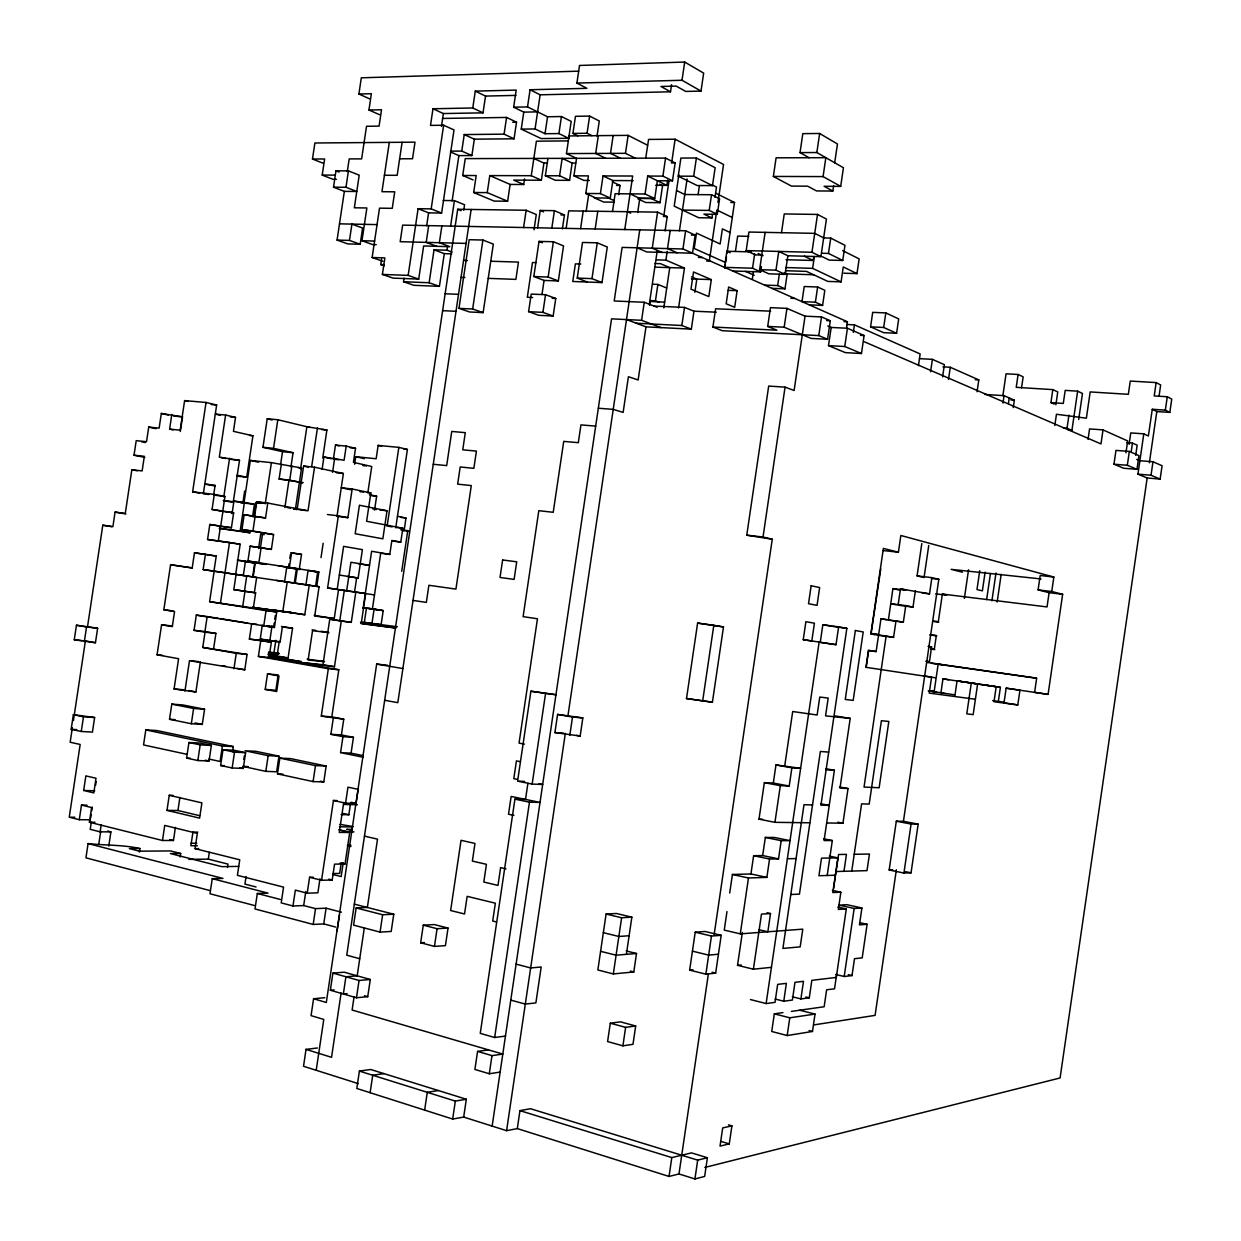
<?xml version="1.0" encoding="UTF-8"?>
<svg xmlns="http://www.w3.org/2000/svg" width="1241" height="1241" viewBox="0 0 1241 1241"><rect width="100%" height="100%" fill="white"/><g stroke="black" fill="none" stroke-linecap="round" stroke-linejoin="round"><path stroke-width="1.5" d="M992.691 700.607L998.353 701.367L1000.401 687.359L957.059 680.875L954.81 696.248M1006.156 688.166L1004.031 702.825L1017.791 704.919L1019.931 690.198L1006.156 688.166L1048.087 694.371L1062.637 594.299L1051.747 591.507L1038.097 589.894L1040.191 575.498L1053.842 577.049L1051.747 591.507M1054.23 404.085L1050.925 402.611L1052.818 389.612L1016.224 387.347L1018.101 374.487L1006.063 373.789L1002.852 395.739M1055.874 404.83L1057.751 391.923L1052.818 389.612M1054.819 425.492L1056.448 414.261L1086.371 418.186L1090.187 391.939L1128.333 394.312L1130.256 381.065L1156.147 382.585L1160.661 384.974L1159.016 396.36M1050.925 402.611L1063.289 403.418L1065.197 390.388L1077.638 391.163L1071.929 430.394L1067.027 428.269L1068.935 415.13M1038.097 589.894L1049.11 592.686L1047.032 606.927L942.369 594.051L938.336 621.694L932.922 620.981M1078.693 419.489L1082.478 393.475L1077.638 391.163M1088.047 439.407L1089.567 428.921L1103.016 429.898L1127.666 440.943L1125.944 452.887M1103.016 429.898L1100.984 443.921L864.325 341.771M1113.968 464.196L1115.969 450.39L1129.341 451.429L1138.959 455.633L1136.958 469.331L1123.71 468.245L1113.968 464.196L1127.324 465.282L1136.958 469.331M1129.093 444.371L1130.768 432.907L1143.783 433.854L1148.39 435.994L1152.268 409.282L1165.346 410.15L1169.829 412.4L1171.752 399.075L1167.285 396.748L1154.208 395.926L1156.147 382.585M1127.324 465.282L1129.341 451.429M1131.218 451.569L1132.444 443.084L1126.828 442.649M1135.686 455.323L1137.159 445.193L1132.444 443.084M1136.756 459.372L1139.89 460.721L1152.982 461.761L1162.088 465.747L1160.149 479.088L1147.165 477.987L1137.935 474.155L1143.783 433.854M1147.165 477.987L1060.093 1077.964L704.81 1167.455M1149.368 462.8L1156.814 411.547L1152.268 409.282M1160.149 479.088L1151.027 475.241L1152.982 461.761M1165.346 410.15L1167.285 396.748M711.326 279.597L708.828 296.583L690.989 289.184L693.533 271.981L711.326 279.597L691.408 278.915M631.855 917.161L616.405 913.485L606.089 914.043L597.852 969.966L613.333 973.937L621.617 917.751L631.855 917.161L626.379 954.345M610.308 1023.189L607.594 1041.571L622.904 1045.837L632.988 1044.317L635.687 1025.981L620.438 1021.839L610.308 1023.189L625.619 1027.362L635.687 1025.981M712.908 327.035L776.913 330.199L767.698 326.414L770.459 307.659L786.949 308.373L805.037 316.176L821.526 316.92L830.291 320.752L827.561 339.274L818.781 335.582L722.278 330.711L712.908 327.035L715.607 308.776L770.63 311.181M751.41 251.907L726.885 251.256L724.527 267.358L752.542 268.227L760.624 271.888L761.416 266.505M724.822 268.165L725.38 264.411M726.481 256.903L725.659 262.534L694.2 248.479L696.465 233.106L720.152 243.981L722.386 228.887L730.08 232.517M727.04 253.148L734.501 202.516L715.933 193.286M735.479 251.023L737.681 236.1L748.804 236.348M622.904 1045.837L625.619 1027.362M613.333 973.937L633.794 971.951L636.509 953.491L626.255 950.947M737.138 290.673L734.688 307.303L726.171 303.781L728.638 287.028L737.138 290.673L728.172 290.332M762.626 255.088L755.459 254.886L746.182 250.589L748.912 232.036L814.732 233.355L823.667 237.869M686.506 698.528L697.613 623.075L713.792 625.355L723.487 626.938L712.412 702.22L686.506 698.528L712.412 702.22M752.542 268.227L754.668 253.8M752.372 279.023L753.473 271.577M785.119 274.37L775.982 270.166L778.743 251.427L787.864 255.755L785.119 274.37L768.846 273.827L759.632 269.654L765.123 232.362M833.626 185.529L832.82 191.052L816.469 190.928L807.705 186.181L791.448 186.088L773.36 176.439L776.106 157.809L825.854 157.685L823.062 176.594L840.7 186.383L843.43 167.752L816.857 152.534L800.026 152.596L802.818 133.64L819.649 133.485L837.458 143.987L834.697 162.757M702.639 701.196L713.792 625.355M781.489 232.688L784.25 213.948L817.509 214.429L826.428 219.083L820.906 256.654L787.864 255.755M784.265 272.555L787.182 273.904L784.995 288.827L777.673 285.554L779.317 274.292M714.164 934.535L772.259 539.23L746.756 535.181L768.691 386.06L785.057 387.145L794.116 390.481L805.037 316.176M689.639 970.121L695.224 932.193L705.043 931.479L721.207 935.311L715.654 973.146L705.865 974.169L689.639 970.121L692.928 969.795M827.561 339.274L811.164 338.421L784.172 327.221L786.949 308.373M816.857 152.534L819.649 133.485M669.039 1176.452L671.8 1157.589L691.516 1152.889L707.401 1157.744L704.655 1176.437L694.929 1178.95L678.982 1173.955L669.039 1176.452L517.295 1128.596L506.592 1130.675L463.684 1117.071L452.67 1119.056L356.819 1088.466L359.394 1071.092L370.687 1069.494L466.321 1099.231L463.684 1117.071M772.259 539.23L763.029 537.012L785.057 387.145M705.865 974.169L711.465 936.04L721.207 935.311M820.906 256.654L811.94 252.28L817.509 214.429M678.982 1173.955L708.394 973.766M786.034 259.726L813.212 260.486L813.755 256.778M842.686 250.62L859.144 258.873L856.988 273.625L843.275 266.939L841.088 281.862L812.622 268.366L814.313 256.903M815.399 302.184L817.633 286.997L804.215 286.516L801.981 301.641L815.399 302.184L822.597 305.41L824.815 290.301L817.633 286.997M726.978 911.561L724.248 930.114L740.272 933.868L802.787 929.152L800.181 946.867L782.916 948.419L803.982 804.711L812.529 804.944M729.692 893.024L732.423 874.486L750.945 873.959L766.86 877.387L769.56 859.036L778.526 858.881L781.194 840.669L790.021 840.638L774.229 837.442L765.34 837.442L762.672 855.561L753.628 855.701L750.945 873.959M830.725 238.086L844.966 245.315L842.748 260.47L828.476 253.428L830.725 238.086L823.931 237.946M694.929 1178.95L697.69 1160.133L707.401 1157.744M818.781 335.582L821.526 316.92M740.272 933.868L748.478 877.976L766.86 877.387M771.452 967.328L753.396 969.205L737.526 965.327L742.366 932.425M809.908 822.783L774.942 822.333L758.996 819.169L764.347 782.668L773.314 783.071L789.214 786.034L791.882 767.822L800.631 768.334L775.966 764.952L773.314 783.071M831.175 327.453L847.432 328.245L864.093 335.52L861.456 353.514L845.354 352.63L828.507 345.634L831.175 327.453L827.747 325.98M846.579 327.469L847.417 321.76L682.953 248.976L622.113 247.409L614.202 300.989L644.25 302.261L657.187 307.334M753.396 969.205L761.478 914.105L770.506 913.562L767.838 931.789L759.058 929.757M774.942 822.333L780.325 785.662L789.214 786.034M861.456 353.514L844.764 346.503L847.432 328.245M731.911 1125.851L722.696 1127.914L720.028 1146.095L729.274 1143.892L731.911 1125.851L728.483 1124.842M784.793 765.464L792.704 711.527L817.136 715.002L819.774 697.07L828.181 698.062L825.575 715.871L850.209 718.399L839.986 788.175L848.037 788.516L842.965 823.186L826.661 822.985M803.253 639.642L805.89 621.679L814.422 623.199L811.8 641.039L803.253 639.642L836.015 644.668L838.621 626.876L822.83 624.719L820.239 642.419L836.015 644.668M853.312 332.433L854.428 324.863L846.703 324.49M750.448 999.563L766.131 1003.55L819.169 641.892M870.577 326.848L872.702 312.36L885.826 312.918L898.701 318.921L896.591 333.302L883.576 332.666L870.577 326.848L883.685 327.469L896.591 333.302M782.916 1012.609L774.322 1013.835L771.731 1031.488L787.197 1035.537L812.483 1031.457L815.027 1014.083L799.747 1010.221M775.113 999.036L783.769 1001.208L786.375 983.353L777.657 984.377L775.02 1002.371L766.131 1003.55M883.685 327.469L885.826 312.918M787.197 1035.537L789.788 1017.791L815.027 1014.083M838.621 626.876L846.843 628.349L820.937 805.176L829.236 805.409L820.611 803.765M792.332 996.787L800.895 998.927L803.485 981.321L794.985 982.329L792.394 1000.06L783.769 1001.208M825.746 768.706L834.386 770.258L824.086 840.56L832.323 840.545L827.204 875.479M800.895 998.927L809.287 997.811L811.847 980.328L836.279 977.427L846.3 908.939L837.861 907.078M829.345 856.119L837.892 857.872L832.804 892.558L840.855 892.186L838.342 909.42L846.3 908.939M833.595 888.556L838.575 854.491L846.455 854.382L843.973 871.291M866.171 667.363L868.607 650.672M874.812 634.647L871.058 633.965L880.753 568.999M868.56 650.501L876.13 651.572L880.986 618.732L903.355 622.144L905.775 605.592L890.79 603.684L896.25 604.832M918.464 365.676L920.139 353.933L854.428 324.863M836.729 973.844L834.526 988.798L826.63 989.806L824.148 1006.746L791.386 1011.399M851.76 871.073L861.595 803.873L869.196 804.09L881.405 720.695L888.82 721.471L879.14 787.74L864.046 787.073L886.136 636.044L871.058 633.965M903.96 589.987L892.915 588.637L888.385 620.159L903.355 622.144M883.266 550.539L898.406 552.229L900.857 535.491L1053.842 577.049M930.595 371.726L932.394 359.363L919.488 358.649M898.081 605.205L900.47 588.839L929.509 593.85L931.882 577.639L917.083 575.886L921.799 543.589M878.566 635.314L893.582 637.378L896.018 620.717M844.206 976.496L854.165 908.459L861.906 907.993L859.439 924.871L867.102 924.297L862.2 957.866L854.491 958.673L852.024 975.566L844.206 976.496L835.813 974.48M942.602 376.892L944.385 364.668L932.394 359.363M899.942 605.437L912.988 607.113L915.393 590.669M948.496 379.436L950.28 367.274L942.989 366.855M928.749 545.451L924.064 577.546L917.083 575.886M889.161 870.003L896.297 821.216L903.432 821.325L918.169 824.133L911.049 872.811L903.929 873.043L889.161 870.003L892.76 869.894M896.359 869.801L875.091 1015.371L813.631 1024.942M903.432 821.325L938.801 579.299L931.882 577.639M926.065 661.251L929.431 661.732L931.588 646.964L928.408 646.39M903.929 873.043L911.08 824.04L918.169 824.133M977.07 391.737L978.808 379.901L950.28 367.274M938.165 664.121L934.147 691.64L928.237 690.834L953.724 694.696M1000.401 687.359L942.958 678.874L940.942 692.757L943.874 693.161M964.366 598.364L968.538 569.805M1002.976 403.108L1004.062 395.677L985.059 394.452M979.738 570.72L976.993 589.568L982.391 590.856L985.121 572.101M1008.421 403.496L1009.228 397.958M971.3 682.969L966.786 713.854L973.161 714.614L977.629 683.915L957.059 680.875M1013.277 407.544L1014.347 400.191L1004.062 395.677M986.642 599.589L990.442 573.482M1021.56 387.797L1023.158 376.845L1018.101 374.487M991.916 600.815L995.98 572.985M997.159 602.04L1001.192 574.35M382.802 261.277L372.145 257.507L379.513 208.147L392.265 208.333L394.716 191.812L381.964 191.703L389.317 142.374M333.379 459.154L335.473 445.069L346.208 446.108L344.098 460.256L323.932 457.029L322.086 469.424M293.528 509.027L297.126 509.477L303.611 466.058L314.516 467.205L343.385 473.504L336.994 516.349L347.883 517.668L352.165 489.001L341.259 487.775L350.676 489.745M347.356 576.46L358.168 578.011L362.388 549.639L343.602 546.35L337.195 589.397L327.593 587.97L338.359 515.837L327.438 514.519M384.26 265.791L380.785 264.566L381.592 259.183M351.296 622.346L341.275 621.058L334.465 666.727L302.401 662.616L322.97 664.711L329.749 619.228L351.296 622.346L355.81 592.097L374.487 594.92M346.208 446.108L355.515 448.296L353.421 462.35L371.742 466.507L367.848 492.584M441.874 225.893L439.376 242.709L449.816 246.664L423.646 245.966L418.713 279.085L393.04 278.108L382.399 274.432L384.865 257.911L372.145 257.507M402.1 142.281L397.182 175.307L384.415 175.26M354.631 464.274L355.748 456.704L376.147 458.751L378.148 445.41L398.842 447.38L407.405 449.459L395.755 527.782M254.421 592.36L256.639 577.468L213.979 571.155L216.229 556.061L205.417 554.37L203.136 569.557L214.166 571.17L209.605 601.668L253.35 608.012L255.63 592.826L233.804 589.63L236.069 574.412L319.092 586.714L314.718 616.017L334.232 618.576L338.56 589.584L354.554 591.973L356.648 577.918M72.35 727.769L70.163 742.242L80.169 744.46L69.248 817.183L79.284 819.696L81.472 805.083L91.601 807.565L89.399 822.225L162.478 840.498L164.727 825.42L197.335 833.394L195.054 848.642L239.746 859.811L237.419 875.324L283.553 887.129L281.211 902.905L292.969 905.977L295.342 890.138L307.21 893.179L317.882 892.837L319.976 878.783M321.279 716.119L328.338 668.713L338.824 669.752L331.812 716.879L321.279 716.119L343.757 719.175L341.399 734.936L330.882 734.3L333.255 718.415M313.089 781.582L315.478 765.604L326.15 766.054L323.792 781.939L313.089 781.582L277.488 773.888L279.846 758.111L290.611 758.592L326.15 766.054M339.817 620.531L344.3 590.406M346.673 590.809L350.924 562.266L369.523 565.353L358.742 563.864M292.969 905.977L303.688 905.558L305.782 891.565M307.21 893.179L309.583 877.278L313.135 877.201M352.165 489.001L370.842 492.925L366.622 521.282L402.844 528.232L400.781 542.1L391.846 540.967M439.423 286.345L429.138 282.746L434.04 249.829L444.294 253.645L439.423 286.345L413.905 285.306L403.542 281.738L404.085 278.108M418.713 279.085L408.165 275.393L418.093 208.705L431.185 208.891L441.625 213.049L454.004 129.933L443.642 125.232L430.503 125.403L432.985 108.758L472.774 107.983L483.028 112.853L485.526 96.084L475.287 91.12L472.774 107.983M374.565 510.051L376.628 496.214L369.399 494.709M254.389 905.511L209.993 893.753L212.258 878.659L268.009 893.132L257.321 893.473L255.01 908.955L313.182 924.436L315.524 908.629L326.088 908.195L341.415 912.182M309.583 877.278L321.559 880.272L333.441 800.476L336.963 800.554M340.577 752.635L342.95 736.689L353.437 737.325L351.079 753.163L340.577 752.635L363.241 757.258M373.913 623.556L381.127 624.688L383.221 610.603L363.225 607.671L371.617 551.252L389.783 554.417L391.861 540.471L400.781 542.1M362.76 607.857L366.421 608.4L364.28 622.796L360.511 622.299M426.671 225.722L428.579 212.847L418.093 208.705M441.455 126.411L443.363 113.552L432.985 108.758M313.182 924.436L323.746 923.909L326.088 908.195M317.355 1047.978L306.031 1049.39L303.518 1066.267L358.261 1083.626M324.847 997.686L313.57 998.757L311.057 1015.634L323.777 1019.435L316.207 1070.285M428.688 225.629L426.19 242.383L436.677 246.307M431.185 208.891L443.642 125.232M372.393 608.959L380.754 552.834M387.021 510.78L382.849 538.811L355.174 533.739L359.425 505.227L387.021 510.78L379.824 509.927M321.559 880.272L332.185 880.009L334.558 864.139L345.029 863.984L349.714 832.463L339.476 830.089M343.726 802.477L339.274 832.432L349.714 832.463M374.068 609.331L371.959 623.494L364.73 622.361M333.441 800.476L345.572 803.16L347.961 787.151L358.463 789.4M387.083 526.355L398.842 447.38M341.197 863.115L339.662 873.416L332.79 873.555M341.104 814.623L348.861 814.732L350.489 803.78M343.214 862.681L341.151 876.549L332.728 874.471M387.549 665.254L376.659 664.09L326.305 1002.48L313.57 998.757M337.133 930.828L339.507 914.881M345.572 803.16L356.089 803.377L357.935 790.998M330.354 990.24L332.898 973.099L344.207 972.184L370.299 979.49L367.739 996.663L356.477 997.764L330.354 990.24L334.124 989.899M452.127 200.98L458.875 155.606L450.421 151.898M404.008 531.319L405.978 518.009L397.461 516.303M452.127 252.109L447.024 250.186L447.567 246.525M450.576 226.327L454.408 200.623L443.239 200.499M464.227 134.571L474.326 139.163L471.89 155.559L461.776 151.092L464.227 134.571L504.094 134.152L514.053 138.806L516.52 122.176L506.576 117.43L442.525 118.453M401.712 571.279L407.762 530.636L400.765 529.767M341.12 993.002L331.549 1057.316L306.031 1049.39M534.018 229.787L536.283 214.522L526.153 210.256L457.712 209.264L346.751 955.182L359.735 958.735M473.054 179.914L462.722 175.493L465.235 158.615L665.564 158.103L675.135 162.928L672.498 180.814L657.373 180.736L654.736 198.544L639.782 198.389L630.04 193.86M364.451 836.139L377.512 839.149L367.367 907.466L356.151 907.947L353.592 925.15L380.056 932.1L391.194 931.448L393.769 914.214L354.337 904.146M463.746 210.256L464.568 204.781L454.408 200.623M354.088 996.725L352.118 1010.019L502.807 1054.074L491.979 1055.626L477.583 1051.406L474.9 1069.447L489.295 1073.76L500.139 1072.084M364.249 928.346L357.191 975.829L345.913 976.76L343.354 993.979L347.123 993.622M471.146 209.465L397.818 702.67L384.663 700.265M507.631 201.228L487.248 192.619L489.776 175.586L510.129 184.428L507.631 201.228L494.151 201.089L473.674 192.495L476.187 175.539L462.722 175.493M356.477 997.764L359.052 980.468L370.299 979.49M458.984 308.373L469.191 239.699L482.904 240.04L493.313 244.105L483.137 312.623L469.501 311.956L458.984 308.373L472.65 309.025L483.137 312.623M380.056 932.1L382.631 914.741L393.769 914.214M472.65 309.025L482.904 240.04M504.094 134.152L506.576 117.43M537.601 111.876L523.78 112.124L513.65 107.191L516.194 90.097L475.287 91.12M370.128 1092.716L372.719 1075.249L383.981 1073.62M513.65 107.191L527.518 106.928L547.545 116.763L561.444 116.545L571.201 121.385L568.688 138.309L541.123 138.558L521.251 129.111L523.78 112.124M527.518 106.928L530.078 89.74L586.9 88.328L576.91 83.069L579.516 65.463L684.706 62.05L703.663 73.126L701.01 91.074L685.699 91.431L676.19 86.094L660.957 86.467L670.512 91.787L671.567 84.667M510.129 184.428L523.733 184.506L524.571 178.875M568.688 138.309L558.915 133.578L545.016 133.718L535.073 128.94L540.13 94.812L530.078 89.74M523.578 227.537L526.153 210.256M533.832 158.445L543.915 163.067L541.371 180.224L531.272 175.71L536.391 141.179L568.331 140.916M420.668 942.772L423.274 925.165L434.272 924.561L448.032 928.082L445.426 945.642L434.459 946.402L420.668 942.772L424.344 942.524M545.016 133.718L547.545 116.763M537.632 227.817L540.207 210.458L554.401 210.66L564.438 214.972L562.39 228.825M569.572 180.348L559.582 175.788L562.157 158.367L572.148 163.036L569.572 180.348L555.41 180.286L545.357 175.757L547.933 158.398M434.459 946.402L437.08 928.702L448.032 928.082M528.604 311.677L531.21 294.101L545.528 294.706L555.751 298.476L553.145 316.021L538.889 315.323L528.604 311.677L542.922 312.36L553.145 316.021M533.816 276.541L539.028 241.406L553.377 241.747L563.538 245.904L558.341 280.947L544.07 280.419L533.816 276.541L548.15 277.053L558.341 280.947M558.915 133.578L561.444 116.545M541.991 294.381L544.07 280.419M551.826 228.096L554.401 210.66M424.639 1110.106L427.276 1092.313L438.368 1090.529M542.922 312.36L545.528 294.706M548.15 277.053L553.377 241.747M589.289 180.441L583.875 180.41L573.931 175.834L576.522 158.321L566.454 153.574L569.076 135.936L628.132 135.362L647.631 145.244M577.794 135.796L572.939 133.423L575.467 116.313L589.615 116.096L599.279 120.982L597.03 136.153M566.144 228.375L568.735 210.861L657.575 212.133L667.208 216.586L665.098 230.904M591.91 135.657L587.071 133.268L589.615 116.096M580.586 228.67L583.192 211.063M610.262 198.095L600.411 193.596L603.033 175.927L612.868 180.534L610.262 198.095L595.711 197.939L585.799 193.472L588.405 175.881L573.931 175.834M586.14 211.591L588.668 194.511M452.67 1119.056L455.338 1101.093L466.321 1099.231M587.319 282.033L577.236 278.093L582.51 242.46L597.278 242.833L607.268 247.021L602.009 282.576L572.768 281.49L575.374 263.883L580.835 264.054M598.333 135.657L595.696 153.45L605.639 158.259M595.168 228.964L597.79 211.28M527.906 783.335L525.517 799.421L514.922 799.142L480.251 1033.365L494.663 1037.507L505.475 1036.08M530.9 691.221L555.952 694.758L530.9 691.221L517.59 781.147L532.156 784.079L542.689 784.467L539.059 783.738M602.009 282.576L591.973 278.62L597.278 242.833M613.163 135.502L610.51 153.388L620.407 158.212M612.527 211.497L615.148 193.736L645.072 193.984L654.736 198.544M618.67 194.759L620.05 185.467L612.278 181.822M489.295 1073.76L491.979 1055.626M494.663 1037.507L529.473 802.167L540.021 802.415L511.152 796.443L508.515 814.236L513.914 815.384M532.156 784.079L545.528 693.735M635.314 158.181L625.48 153.326L628.132 135.362M492.15 1126.099L611.549 318.844L641.597 320.302L660.957 327.608M624.766 229.554L632.677 176.02L603.033 175.927M554.913 732.562L557.597 714.413L582.836 717.918L580.168 736.037L554.913 732.562L563.6 733.198M637.688 212.568L639.782 198.389M645.801 157.638L648.578 139.426L675.12 139.209L723.55 164.479L717.95 202.438M506.592 1130.675L565.338 733.322M568.006 715.297L639.767 229.849M645.072 193.984L647.709 176.067L662.896 176.113L672.498 180.814M569.805 735.293L572.504 717.05L582.836 717.918M517.295 1128.596L519.948 1110.633L530.481 1108.709L697.69 1160.133M641.597 320.302L644.25 302.261M657.575 212.133L652.254 248.184L661.918 252.373M662.896 176.113L665.564 158.103M638.06 198.948L645.754 202.516L660.041 202.686L662.554 185.716L659.498 184.242M701.01 91.074L682.007 80.262L684.706 62.05M626.503 319.573L645.987 326.848L638.138 379.963L628.411 376.737L623.137 412.4L613.225 409.375L598.333 408.227M649.384 303.843L657.234 250.775M655.713 185.281L666.898 185.359L667.674 180.054M649.555 305.317L650.129 301.501L664.664 302.121M663.749 216.213L668.93 181.202M671.769 161.951L675.12 139.209M658.971 302.184L655.45 300.803L657.87 284.406L652.704 284.22M678.563 307.939L684.458 268.087L665.905 260.145L667.208 251.349M670.202 230.469L667.534 248.572L677.136 252.776M678.222 176.16L680.89 158.057L696.387 158.01L715.142 167.706L712.489 185.623L697.147 185.529L678.222 176.16L693.688 176.206L712.489 185.623M678.827 174.857L674.204 206.161L698.73 217.733L711.946 217.951L712.458 214.522M663.811 307.861L669.752 267.622L660.491 263.681L655.015 263.526M679.416 230.826L687.08 178.952M682.953 248.976L685.637 230.764L402.642 225.117L400.176 241.7L466.104 243.407M693.688 176.206L696.387 158.01M698.094 194.62L699.381 185.948M684.505 307.411L693.967 311.196L691.33 329.144L681.836 325.499L684.505 307.411L653.991 306.077M685.637 230.764L695.162 235.123L692.509 253.195L646.84 251.97L637.114 247.797M694.867 292.24L696.806 279.101L691.47 276.836M711.527 194.744L719.594 198.731L717.298 214.321L709.216 210.427L711.527 194.744L684.784 194.511L676.516 190.509M714.987 197.366L716.507 187.081L711.698 184.676M709.278 261.293L716.833 210.024L732.283 217.516M74.274 639.782L76.461 625.231L97.636 628.21L95.448 642.729L74.274 639.782L81.689 640.527M71.171 729.289L73.359 714.676L94.626 717.5L92.439 732.097L81.27 731.476L71.171 729.289L76.756 729.615M84.341 641.597L86.544 627L97.636 628.21M73.436 720.525L85.396 640.914L95.448 642.729M87.568 626.441L102.786 525.222L112.9 526.603L115.072 512.099L125.279 513.433L131.841 469.75L142.141 470.928L144.328 456.316L134.028 455.199L136.215 440.648L146.531 441.703L148.718 427.09L159.127 428.114L161.33 413.455L182.52 416.867L180.317 431.496M81.27 731.476L83.473 716.802L94.626 717.5M83.674 790.486L85.862 775.889L96.007 778.247L93.804 792.906L83.674 790.486L94.766 790.765M90.671 817.99L91.213 814.36M91.772 810.73L92.315 807.1M95.588 785.32L96.131 781.69M139.395 852.071L139.923 848.534C122.906 844.702 105.33 845.493 88.08 843.585L85.939 857.841L209.838 890.542M91.291 822.209L90.221 829.329L100.133 831.842L110.899 831.873L108.774 846.098M100.133 831.842L101.204 824.691M98.877 843.554L100.738 831.16M173.182 429.913L169.614 429.122L171.816 414.416M208.721 494.507L203.338 493.856L216.648 405.016L206.037 402.456L184.614 400.61L180.178 430.162L169.614 429.122M232.532 751.705L233.292 746.586L156.862 730.546L145.802 729.91L143.553 744.941L186.755 754.28M200.406 661.748L195.892 691.966L174.066 688.988L178.595 658.707L157.064 654.814L161.578 624.781L172.53 626.038M161.578 624.781L172.313 626.612L174.562 611.534L163.828 609.765L170.575 564.748L192.2 567.944L194.465 552.819L205.417 554.37M199.77 493.189L192.634 491.824L206.037 402.456M169.521 719.284L171.785 704.128L182.784 704.935L204.563 709.247L202.283 724.418L191.331 723.736L169.521 719.284L175.028 719.625M213.793 494.011L215.112 485.231L204.936 484.052L214.91 486.007M220.371 415.285L215.407 414.122L225.614 415.037L219.316 457.153L239.497 460.333L233.199 502.388M169.241 795.295L201.895 802.88L199.615 818.129L166.992 810.357L169.241 795.295L172.887 795.372M184.94 691.097L189.485 660.693L244.772 669.799L247.068 654.441L202.748 647.43L205.044 632.165L215.903 633.406L213.638 648.578M205.044 632.165L194.046 630.304L196.311 615.117L218.183 618.251M203.136 569.557L235.666 574.366L240.165 544.241L207.557 539.494L209.807 524.462L231.415 527.751L233.649 512.75L212.056 509.43L214.305 494.414L192.634 491.824M225.614 415.037L235.526 417.379L233.432 431.341L252.931 435.793L246.726 477.211L236.612 476.079M223.768 496.989L229.569 458.224M162.478 840.498L173.461 840.483L175.415 827.375M166.992 810.357L177.944 810.513L179.898 797.405M218.245 541.247L220.495 526.324L209.807 524.462M233.649 512.75L222.728 511.385L224.962 496.447L214.305 494.414M194.046 630.304L204.936 631.545L207.185 616.451M220.743 525.889L223.008 510.811M191.331 723.736L193.612 708.471L204.563 709.247M186.6 758.096L188.942 742.506L200.127 743.08L211.358 745.453L209.031 761.012L197.846 760.531L186.6 758.096L190.338 758.251M180.131 857.004L180.659 853.482L170.606 850.938L139.411 851.171L129.39 848.596L139.923 848.534M232.067 513.634L233.929 501.131L244.43 502.403L254.436 504.296L252.575 516.768M220.448 603.095L229.507 542.472L207.557 539.494M197.846 760.531L200.189 744.879L211.358 745.453M242.864 503.117L244.663 491.017M295.467 508.81L301.563 467.981L271.407 462.645L250.341 460.427L243.965 503.024L233.929 501.131M240.134 531.086L219.254 528.34L250.17 532.808L240.134 531.086L244.43 502.403M316.719 586.373L318.875 571.992L247.921 561.041L250.139 546.211L271.376 549.406L273.578 534.607L241.948 529.581L244.182 514.674L265.543 517.947L267.761 503.07L256.794 501.752L254.576 516.566L265.543 517.947M243.314 575.545L245.423 561.413L266.35 564.391L237.202 560.11M290.952 466.864L293.062 452.717L282.529 451.646L262.952 447.287L267.218 418.791L277.813 419.737L310.017 427.493M253.986 517.078L256.189 502.403L263.433 503.272M273.578 534.607L252.931 531.008L255.165 516.054M246.726 575.995L244.477 591.119L233.804 589.63M242.693 606.616L244.973 591.337L255.63 592.826M233.292 746.586L222.403 746.027L220.091 761.478L208.891 759.058M233.944 668.759L236.255 653.324L247.068 654.441M220.619 765.495L222.977 749.704L234.099 750.262L245.625 752.682L243.267 768.427L232.16 767.993L220.619 765.495L224.342 765.635M323.249 163.3L312.484 159.019L314.888 142.994L415.006 142.172L412.539 158.755L399.649 158.786M188.865 859.361L208.317 859.129L209.326 852.396M252.637 576.941L254.715 563.011L244.942 561.49M253.164 577.003L255.274 562.949L244.477 561.553M258.562 548.522L260.703 534.204L264.24 534.669M265.248 503.784L271.407 462.645M293.062 452.717L273.547 448.342L277.813 419.737M260.439 547.917L262.642 533.18M250.139 546.211L261.091 547.7L258.873 562.592L247.921 561.041M260.703 641.023L258.392 656.427L269.049 657.528L271.345 642.217L249.363 639.099L251.659 623.742L256.98 624.394M232.16 767.993L234.518 752.155L245.625 752.682M336.451 179.293L332.96 179.278L322.21 175.074L324.63 158.988L312.484 159.019M280.683 463.979L282.529 451.646M303.006 482.578L279.101 478.995L281.242 464.77M249.363 639.099L260.036 640.294L262.316 625.045M227.46 867.475L227.972 864.093L208.317 859.129M243.794 759.461L244.322 755.986M263.712 626.193L266.039 610.619L276.743 612.015L274.447 627.481L196.311 615.117M284.872 507.538L288.843 481.012M302.649 482.858L289.727 480.174L291.868 465.887M333.519 187.189L345.975 187.267L356.788 191.486L344.346 191.378L333.519 187.189L335.954 170.839L348.426 170.87L359.207 175.183L354.352 207.79L366.871 207.976L361.984 240.723L372.657 244.586L376.256 244.679M260.579 639.208L269.809 640.759L272.058 625.759M266.551 626.038L273.625 626.891L274.199 623.075M274.773 619.243L275.347 615.412M265.202 689.391L267.513 673.91L278.155 674.902L275.859 690.291L265.202 689.391L276.696 691.532L279.008 675.988L267.513 673.91M300.57 468.927L306.868 426.733L326.91 429.991L322.722 458.069M275.828 640.294L273.966 652.735L278.853 653.247M284.592 581.641L286.718 567.432L300.57 569.448M360.185 244.244L349.481 240.413L351.917 224.094L362.605 228.049L360.185 244.244L347.821 243.919L337.071 240.087L344.346 191.378M347.309 171.537L349.202 158.91L361.643 158.879L366.514 126.287L379.094 126.117L381.53 109.766L368.949 109.999L371.369 93.711L358.897 94.021L361.317 77.811L578.678 71.156M288.486 567.385L289.029 563.771M289.836 558.341L290.378 554.711M287.214 581.998L282.839 611.255L272.741 609.936L283.708 611.673M289.386 567.37L291.573 552.757L301.501 554.401L299.329 568.936L278.511 565.834M345.975 187.267L348.426 170.87M279.287 641.225L277.084 655.993L268.552 655.108M269.809 640.759L280.125 641.923L282.359 627L292.535 628.241L288.098 657.916L269.297 655.962M246.059 876.549L244.927 884.104L256.049 886.974M265.822 771.359L268.165 755.645L278.961 756.157L276.634 771.778L265.822 771.359L242.771 766.38L248.2 766.597M294.272 583.068L296.382 568.936L286.718 567.432M311.677 466.523L317.479 427.711M295.218 583.208L297.344 568.936M314.516 467.205L308.016 510.796L267.761 503.07M305.938 584.79L308.063 570.457L318.875 571.992M273.516 610.339L252.187 607.252L304.79 614.729L309.195 585.24M315.571 586.217L317.696 571.977M332.557 472.34L334.682 458.115M321.016 557.628L323.156 543.248M477.583 1051.406L488.458 1049.886M737.526 965.327L741.203 964.971M718.43 954.22L708.658 955.105L692.431 951.149M636.509 953.491L616.094 955.198L600.597 951.32M629.109 935.745L618.856 936.474L603.343 932.689M790.827 894.513L799.452 894.109L820.363 751.488L828.724 752.093M835.348 875.215L818.936 875.743L821.511 858.152L837.892 857.872M836.093 871.523L867.009 870.639L869.445 854.056L854.211 854.273M576.91 83.069L682.007 80.262M485.526 96.084L516.008 95.386M540.13 94.812L670.512 91.787M212.258 878.659L222.946 878.426L88.08 843.585M443.363 113.552L483.028 112.853M238.722 866.389L221.844 866.652L170.389 853.575L180.659 853.482M787.368 858.725L796.086 858.586M512.704 122.239L516.52 122.176M521.251 129.111L535.073 128.94M572.939 133.423L587.071 133.268M474.326 139.163L514.053 138.806M450.592 151.138L461.776 151.092M347.511 845.338L350.924 845.323M195.054 848.642L198.7 848.627M566.454 153.574L625.48 153.326M458.875 155.606L471.89 155.559M190.928 843.275L196.745 843.26M197.412 845.71L190.897 845.742L192.944 832.122L197.815 832.137M543.915 163.067L547.436 163.067M572.148 163.036L575.715 163.036M671.35 162.928L675.135 162.928M322.21 175.074L334.45 175.105M489.776 175.586L531.272 175.71M545.357 175.757L559.582 175.788M773.36 176.439L823.062 176.594M353.964 831.889L348.163 831.858L338.855 829.717M541.371 180.224L513.681 180.1L523.733 184.506M612.868 180.534L633.127 180.628M352.428 829.36L346.689 829.329L352.258 830.617M840.7 186.383L824.117 186.29L832.82 191.052M616.56 185.436L620.05 185.467M339.46 826.801L352.832 826.894M473.674 192.495L487.248 192.619M585.799 193.472L600.411 193.596M89.399 822.225L94.952 822.271M339.987 824.381L352.909 826.49M638.324 198.25L650.858 198.374L660.041 202.686M79.284 819.696L90.407 819.805M730.809 202.469L734.501 202.516M614.093 202.159L603.669 202.035L594.268 197.8M71.094 817.198L74.817 817.245M682.472 210.07L709.216 210.427M717.298 214.321L703.926 214.119L711.946 217.951M758.996 819.169L762.595 819.231M428.579 212.847L441.625 213.049M560.901 214.91L564.438 214.972M663.439 216.523L667.208 216.586M81.472 805.083L87.025 805.176M339.507 223.845L377.062 224.605M344.269 804.463L357.346 804.726M691.33 235.045L695.162 235.123M337.071 240.087L349.481 240.413M361.984 240.723L374.611 241.049M746.182 250.589L811.94 252.28M821.682 253.257L828.476 253.428M842.748 260.47L829.252 260.098L822.1 256.608M434.04 249.829L447.024 250.186M698.435 257.414L702.266 257.523M706.579 260.998L710.395 261.106M444.294 253.645L451.693 253.862M656.66 259.865L665.905 260.145M785.755 267.544L812.622 268.366M463.576 260.377L467.438 260.501M490.769 261.231L518.459 262.099L515.884 279.38L488.225 278.356M536.034 262.642L532.482 262.534L527.332 297.266L532.637 297.499M759.632 269.654L775.982 270.166M785.537 270.724L806.433 271.376L827.809 281.412L841.088 281.862M655.201 267.156L684.458 268.087M843.802 273.206L856.988 273.625M732.702 270.988L760.624 271.888M787.182 273.904L813.646 274.757M380.785 264.566L384.369 264.69M577.236 278.093L591.973 278.62M764.549 285.089L777.673 285.554M771.933 288.346L784.995 288.827M382.399 274.432L408.165 275.393M461.047 277.348L464.91 277.488M277.488 773.888L282.886 774.089M519.343 781.21L524.633 781.411M403.542 281.738L429.138 282.746M790.843 298.259L794.659 298.398M809.225 304.852L822.597 305.41M650.284 300.586L655.45 300.803M445.131 293.76L458.534 294.334M552.183 298.336L555.751 298.476M693.967 311.196L716.305 312.189M826.646 320.581L830.291 320.752M844.02 321.605L847.417 321.76M442.618 310.653L456.005 311.305M767.698 326.414L784.172 327.221M636.307 323.234L681.836 325.499M860.509 335.334L864.093 335.52M645.987 326.848L691.33 329.144M828.507 345.634L844.764 346.503M826.134 769.792L834.386 770.258M975.224 379.684L978.808 379.901M1010.919 399.974L1014.347 400.191M1156.814 411.547L1169.829 412.4M1063.459 428.005L1067.027 428.269M1068.377 430.131L1071.929 430.394M174.066 688.988L183.203 689.732M595.696 426.113L580.943 424.887L578.322 442.68L563.724 441.393L553.222 512.3L538.811 510.687L523.113 616.653L537.462 618.763L519.048 743.111L524.447 744.119M1137.935 474.155L1151.027 475.241M211.28 404.55L216.648 405.016M230.423 416.914L235.526 417.379M173.787 416.061L182.52 416.867M321.621 429.51L326.91 429.991M403.945 449.118L407.405 449.459M249.55 435.467L252.931 435.793M191.316 660.864L198.591 661.577M350.164 447.768L355.515 448.296M157.064 654.814L162.555 655.341M433.264 464.274L446.667 465.608L451.755 431.449L465.297 432.659L462.753 449.816L476.42 451.103L473.86 468.338L460.194 466.973L457.65 484.13L471.301 485.588L455.928 589.103L428.89 585.287L426.346 602.397L413.02 600.427M262.952 447.287L273.547 448.342M335.163 459.341L338.746 459.697M362.853 465.577L366.405 465.949M324.506 661.717L308.156 660.01L312.53 630.676L328.834 632.662M278 653.883L274.726 653.526L278.294 654.147M307.07 659.142L324.118 661.422M230.966 459.434L239.497 460.333M298.026 467.609L301.563 467.981M336.171 472.728L343.385 473.504M279.101 478.995L289.727 480.174M359.983 491.7L363.613 492.103M367.227 492.522L370.842 492.925M746.756 535.181L763.029 537.012M371.323 495.609L376.628 496.214M260.455 639.084L280.125 641.923M1041.028 578.942L951.133 569.355L962.427 572.21M931.433 578.415L938.801 579.299M1049.11 592.686L1062.637 594.299M214.104 495.143L224.962 496.447M400.827 517.388L405.978 518.009M233.572 501.767L223.24 500.511L231.54 502.078M240.49 502.605L254.436 504.296M298.941 509.694L306.201 510.563M395.693 527.363L402.844 528.232M935.605 593.818L946.402 595.153M922.125 592.95L929.509 593.85M405.869 530.977L409.359 531.412M163.828 609.765L172.933 610.898M220.495 526.324L231.415 527.751M241.948 529.581L252.931 531.008M933.403 621.446L938.801 622.16M287.834 611.906L291.154 612.34M263.201 608.99L293.776 612.976M362.682 622.284L397.353 626.767M361.193 623.308L395.91 628.024L361.209 623.634L365.692 593.57L327.593 587.97M380.832 553.222L389.783 554.417M975.395 699.257L929.23 693.099L931.572 677.059L924.266 675.988M1017.791 704.919L993.994 701.739L996.197 686.661L982.189 684.598M930.905 634.787L936.319 635.516L934.302 649.338L930.688 648.841M929.602 634.911L936.784 635.888M928.951 690.741L933.325 691.33M832.882 626.441L846.843 628.349M290.642 552.912L301.501 554.401M871.027 633.655L878.597 634.694L870.949 633.329L883.39 548.398L898.406 552.229M928.221 646.483L931.588 646.964M931.184 649.121L934.783 649.617M363.225 607.671L381.483 610.215M362.651 607.888L366.421 608.4M723.487 626.938L697.613 623.075M216.229 556.061L194.465 552.819M926.872 662.399L1036.669 678.144L1034.606 692.385L1048.087 694.371M931.464 663.268L1036.437 678.222M192.215 567.944L170.575 564.748M276.34 580.4L319.092 586.714M935.311 677.772L865.985 667.317L868.467 650.315L876.13 651.572M942.958 678.874L948.822 679.742M929.276 690.803L936.428 691.889M998.353 701.367L1003.985 702.22M368.825 608.416L383.221 610.603M312.732 571.341L316.548 571.946M238.784 560.374L245.423 561.413M295.451 568.936L299.236 569.541M339.336 575.048L358.168 578.011M314.252 615.412L334.232 618.576M279.225 610.681L304.79 614.729M329.749 619.228L341.275 621.058M253.35 608.012L276.743 612.015M209.605 601.668L266.039 610.619M939.623 664.369L942.54 664.835M102.786 525.222L111.861 526.711M926.236 661.205L929.431 661.732M312.096 629.808L315.71 630.397M321.14 631.281L328.431 632.476M834.681 715.871L850.209 718.399M281.49 626.441L292.535 628.241M267.963 625.976L273.625 626.891M220.014 618.545L247.905 623.137M266.815 626.24L274.447 627.481M229.507 542.472L240.165 544.241M261.091 547.7L271.376 549.406M260.036 640.294L271.345 642.217M204.936 631.545L215.903 633.406M115.072 512.099L125.93 513.96M376.659 664.09L402.875 668.573M268.708 651.82L279.272 653.65M268.351 653.092L275.502 654.333M269.064 653.898L276.278 655.155M267.963 654.41L288.098 657.916M322.97 664.711L334.465 666.727M269.049 657.528L338.824 669.752M258.392 656.427L328.338 668.713M76.461 625.231L86.544 627M202.748 647.43L236.255 653.324M557.597 714.413L572.504 717.05M822.83 624.719L831.129 626.193M886.136 636.044L893.582 637.378M775.966 764.952L791.882 767.822M212.056 509.43L222.728 511.385M222.418 665.734L226.126 666.417M237.295 668.434L244.772 669.799M244.182 514.674L254.576 516.566M576.46 735.355L580.168 736.037M839.474 786.949L848.037 788.516M764.347 782.668L780.325 785.662M256.189 502.403L261.262 503.381M896.297 821.216L911.08 824.04M338.359 515.837L347.883 517.668M388.542 526.231L392.109 526.913M256.794 501.752L265.341 503.381M287.214 507.569L290.518 508.205M293.822 508.841L297.126 509.477M331.812 716.879L343.757 719.175M188.648 690.57L195.892 691.966M880.986 618.732L886.539 619.802M837.83 822.194L842.965 823.186M131.841 469.75L137.239 470.804M520.026 761.586L516.427 760.888L513.79 778.665L517.388 779.379M341.399 734.936L353.437 737.325M330.882 734.3L342.95 736.689M171.785 704.128L193.612 708.471M372.579 508.763L376.225 509.508M823.729 838.823L832.323 840.545M237 475.225L246.726 477.211M134.028 455.199L144.809 457.386M351.079 753.163L363.194 755.629M765.34 837.442L781.194 840.669M195.008 722.945L202.283 724.418M905.542 871.678L911.049 872.811M514.922 799.142L529.473 802.167M905.775 605.592L912.988 607.113M762.672 855.561L778.526 858.881M278.961 756.157L255.941 751.332L245.097 750.789L268.165 755.645M753.628 855.701L769.56 859.036M141.598 441.78L145.197 442.541M73.359 714.676L83.473 716.802M145.802 729.91L222.403 746.027M279.846 758.111L315.478 765.604M188.942 742.506L200.189 744.879M222.977 749.704L234.518 752.155M220.976 457.495L225.94 458.55M250.341 460.427L258.562 462.179M832.37 890.371L840.855 892.186M320.38 781.194L323.792 781.939M205.292 760.206L209.031 761.012M239.978 767.714L243.267 768.427M732.423 874.486L748.478 877.976M303.611 466.058L308.497 467.112M861.906 907.993L846.843 904.689L839.025 905.139L854.165 908.459M148.718 427.09L155.885 428.672M350.908 802.244L356.089 803.377M892.915 588.637L900.066 590.22M900.47 588.839L905.852 590.049M859.61 922.621L867.102 924.297M323.932 457.029L331.487 458.736M343.323 813.476L348.861 814.732M942.369 594.051L946.743 595.044M767 912.755L770.506 913.562M161.33 413.455L168.466 415.083M355.748 456.704L364.42 458.689M505.987 868.855L500.619 867.599L497.982 885.407L483.804 882.041L486.425 864.325L472.371 861.083L474.977 843.446L461.047 840.312L450.638 910.522L464.537 913.981L467.143 896.343L495.345 903.2L492.708 921.008L496.291 921.908M335.473 445.069L339.212 445.938M347.496 845.742L350.908 846.548M695.224 932.193L711.465 936.04M177.944 810.513L199.568 815.663M606.089 914.043L621.617 917.751M267.218 418.791L272.136 419.97M378.148 445.41L381.592 446.233M184.614 400.61L188.167 401.448M848.27 974.666L852.024 975.566M341.616 863.162L345.029 863.984M340.096 863.162L343.648 864.031M712.07 972.246L715.654 973.146M805.874 996.973L809.287 997.811M169.893 839.599L173.461 840.483M328.772 879.155L332.185 880.009M107.61 831.036L110.899 831.873M630.381 971.082L633.794 971.951M774.322 1013.835L789.788 1017.791M356.151 907.947L382.631 914.741M423.274 925.165L437.08 928.702M809.085 1030.573L812.483 1031.457M257.321 893.473L280.311 899.461M303.688 905.558L315.524 908.629M516.116 964.133L530.652 967.933L541.185 967.003L535.879 1002.899L525.3 1004.078L510.796 1000.106M323.746 923.909L335.644 927.058M332.898 973.099L359.052 980.468M364.466 995.732L367.739 996.663M720.68 1141.332L729.274 1143.892M519.948 1110.633L671.8 1157.589M359.394 1071.092L455.338 1101.093M335.954 170.839L339.057 172.08M539.028 241.406L542.426 242.786M457.712 209.264L461.156 210.675M657.87 284.406L666.634 287.99M540.207 210.458L543.574 211.885M368.949 109.999L379.529 114.684M745.298 271.314L754.171 275.269M358.897 94.021L369.492 98.784M627.403 211.699L630.645 213.173M726.885 251.256L730.158 252.761M608.23 197.939L614.45 200.778M758.158 253.49L762.998 255.739M804.308 256.204L813.212 260.486M647.709 176.067L666.898 185.359M800.026 152.596L809.101 157.731M811.149 585.768L808.512 603.715L817.043 605.375L819.649 587.551L811.149 585.768M855.359 630.537L845.261 699.459L853.188 700.405L863.209 631.933L855.359 630.537M502.621 559.97L500.014 577.468L514.115 579.392L516.721 561.801L502.621 559.97M278.729 657.73L268.304 656.644L301.315 661.67L278.729 657.73"/></g></svg>
